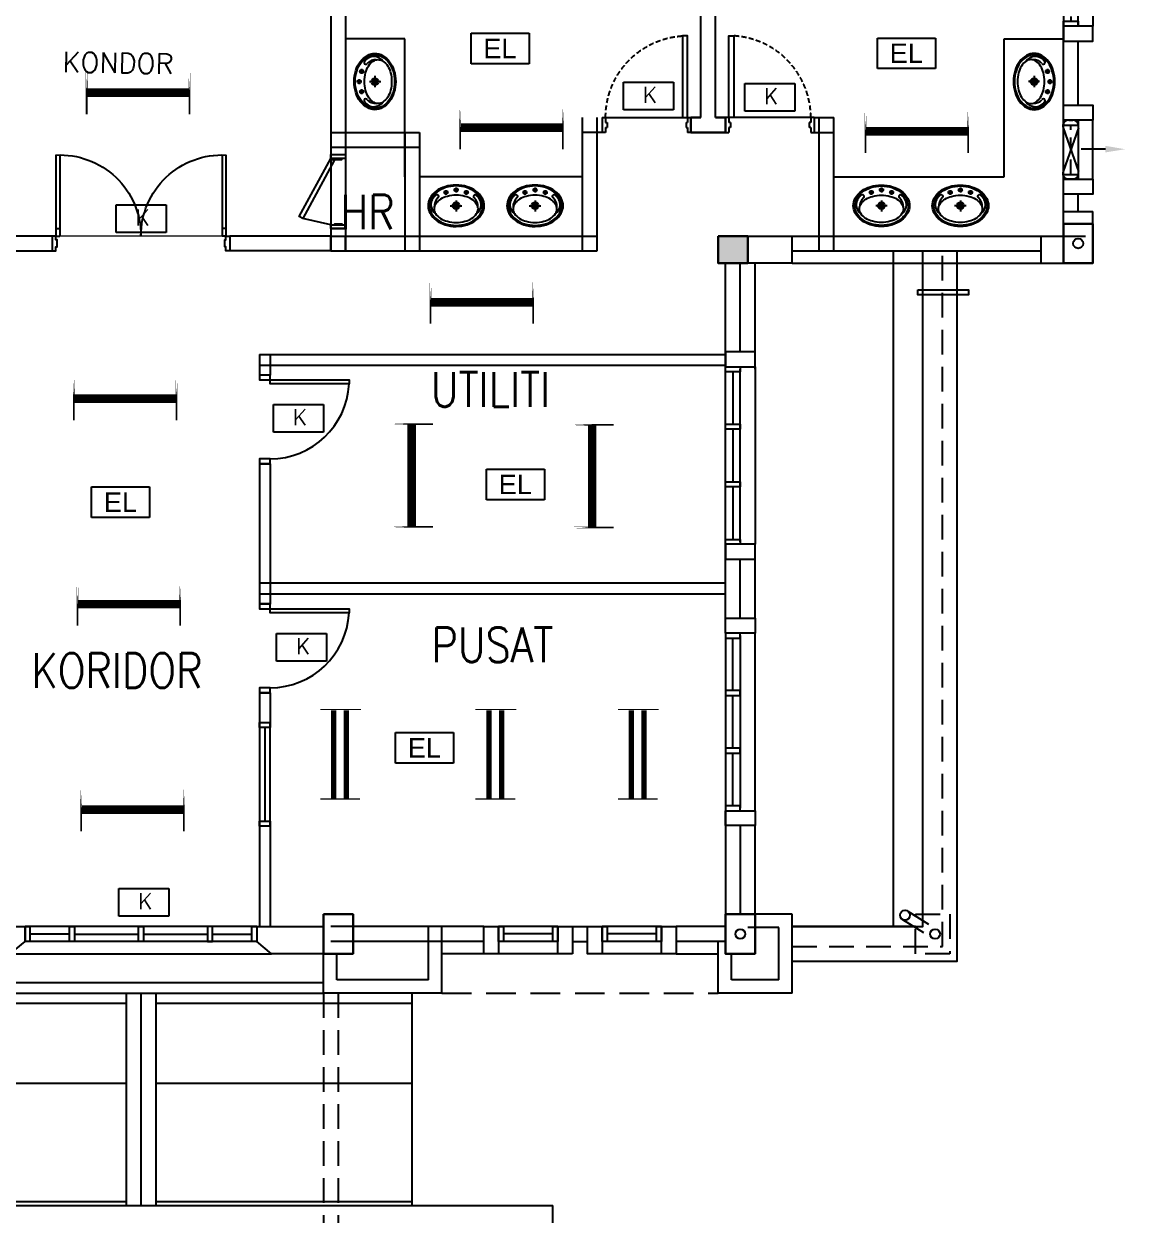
# Model space of a CAD drawing. Header units: inches. Extents: x -85907952 to 802144, y 988801 to 3125513.
# Drawn here: x 280862 to 292026, y 1028964 to 1041040 of the extents above; entities that cross this region are included whole.
import ezdxf
from ezdxf.enums import TextEntityAlignment as Align

# ---------------------------------------------------------------- set-up
doc = ezdxf.new("R2010")
doc.units = ezdxf.units.IN
doc.header["$MEASUREMENT"] = 0
doc.linetypes.add('DASHED', pattern=[0.75, 0.5, -0.25])
doc.linetypes.add('HIDDEN', pattern=[0.375, 0.25, -0.125])
for name, color, linetype, lineweight in [('BOMBA', 22, 'Continuous', 25), ('COLUMN', 8, 'Continuous', 30), ('CORRIDOR', 8, 'Continuous', 20), ('t3', 8, 'Continuous', 25)]:
    doc.layers.add(name, color=color, linetype=linetype, lineweight=lineweight)
for name, color, linetype in [('DOOR', 2, 'Continuous'), ('DOWNPIPE', 8, 'Continuous'), ('DR', 9, 'Continuous'), ('E-LIGHT', 4, 'Continuous'), ('FITTING', 8, 'Continuous'), ('LAMPU', 7, 'Continuous'), ('LIGHT', 4, 'Continuous'), ('LW', 2, 'Continuous'), ('LWALL', 8, 'Continuous'), ('MIRROR', 8, 'Continuous'), ('ORIGIN', 8, 'Continuous'), ('partition', 8, 'Continuous'), ('ROOF', 2, 'Continuous'), ('SAN', 8, 'Continuous'), ('TB', 8, 'Continuous'), ('WALL', 1, 'Continuous'), ('WIN', 9, 'Continuous')]:
    doc.layers.add(name, color=color, linetype=linetype)
doc.layers.get('E-LIGHT').off()
doc.styles.add('ARIAL', font='romans.shx', dxfattribs={"height": 2})
doc.styles.add('LAILA', font='romans.shx', dxfattribs={"width": 0.85})
doc.styles.add('SANSSERIF', font='SAS_____.pfb', dxfattribs={"width": 0.7, "height": 700})
doc.styles.add('SIMPLEX', font='simplex.shx', dxfattribs={"width": 0.8})

# ---------------------------------------------------------------- blocks, each defined once
blk = doc.blocks.new('AW30')
at = {"layer": 'WALL'}
for points in [[(-2473393, -914141), (-2473243, -914141), (-2473243, -913866), (-2473393, -913866)], [(-2472643, -914141), (-2472493, -914141), (-2472493, -913866), (-2472643, -913866)]]:
    blk.add_lwpolyline(points, close=True, dxfattribs=at)
at = {"layer": 'WIN', "color": 1}
for p, q in [((-2473243, -913866), (-2472643, -913866)), ((-2473193, -913941), (-2472693, -913941)), ((-2473218, -914016), (-2472643, -914016))]:
    blk.add_line(p, q, dxfattribs=at)
at = {"layer": 'WIN', "color": 2}
blk.add_line((-2473243, -914141), (-2472643, -914141), dxfattribs=at)
at = {"layer": 'WIN', "color": 1}
for points in [[(-2473243, -914016), (-2473193, -914016), (-2473193, -913866), (-2473243, -913866)], [(-2472693, -914016), (-2472643, -914016), (-2472643, -913866), (-2472693, -913866)]]:
    blk.add_lwpolyline(points, close=True, dxfattribs=at)
blk = doc.blocks.new('ZPO')
at = {"layer": 'ORIGIN'}
for p, q in [((-20, 20), (-20, -20)), ((-20, 20), (20, -20)), ((-20, -20), (20, 20)), ((20, -20), (20, 20))]:
    blk.add_line(p, q, dxfattribs=at)
blk = doc.blocks.new('Dp900')
at = {"layer": 'DOOR', "color": 4}
for p, q in [((35, 150), (0, 150)), ((35, 150), (35, 100)), ((900, 150), (865, 150)), ((865, 150), (865, 100)), ((0, 0), (35, 0)), ((50, 100), (35, 100)), ((50, 50), (35, 50)), ((35, 50), (35, 0)), ((50, 100), (50, 50)), ((850, 100), (850, 50)), ((865, 100), (850, 100)), ((865, 50), (850, 50)), ((865, 50), (865, 0)), ((865, 0), (900, 0))]:
    blk.add_line(p, q, dxfattribs=at)
at = {"layer": 'DOOR', "color": 1}
for p, q in [((0, 150), (0, 0)), ((0, 150), (0, 0)), ((900, 150), (900, 0)), ((900, 150), (900, 0))]:
    blk.add_line(p, q, dxfattribs=at)
at = {"layer": 'DOOR'}
blk.add_lwpolyline([(35, 150), (35, 980), (85, 980), (85, 150)], close=True, dxfattribs=at)
at = {"layer": 'DOOR', "color": 9, "linetype": 'DASHED', "ltscale": 100}
blk.add_arc((35, 150), 830, 360, 86.5464, dxfattribs=at)
blk = doc.blocks.new('W22')
at = {"layer": 'LW', "color": 2}
blk.add_line((-2456199, -908621), (-2456199, -908021), dxfattribs=at)
at = {"layer": 'WALL'}
for points in [[(-2456499, -908021), (-2456499, -907871), (-2456199, -907871), (-2456199, -908021)], [(-2456499, -908771), (-2456499, -908621), (-2456199, -908621), (-2456199, -908771)]]:
    blk.add_lwpolyline(points, close=True, dxfattribs=at)
at = {"layer": 'WIN', "linetype": 'HIDDEN', "ltscale": 600}
blk.add_line((-2456424, -908571), (-2456424, -908071), dxfattribs=at)
at = {"layer": 'WIN'}
blk.add_line((-2456499, -908571), (-2456349, -908571), dxfattribs=at)
blk.add_lwpolyline([(-2456349, -908021), (-2456349, -908621), (-2456499, -908621), (-2456499, -908021)], dxfattribs=at)
blk.add_lwpolyline([(-2456349, -908071), (-2456349, -908021), (-2456499, -908021), (-2456499, -908071)], close=True, dxfattribs=at)
blk = doc.blocks.new('dr16')
at = {"layer": 'DOOR', "color": 1}
blk.add_line((-2409712, -909071), (-2409602, -909071), dxfattribs=at)
for points in [[(-2409712, -909071), (-2409602, -909071), (-2409602, -909021), (-2409712, -909021)], [(-2410511, -909831), (-2409712, -909831), (-2409712, -909871), (-2410511, -909871)], [(-2409712, -909921), (-2409602, -909921), (-2409602, -909871), (-2409712, -909871)]]:
    blk.add_lwpolyline(points, close=True, dxfattribs=at)
at = {"layer": 'DOOR', "color": 9}
blk.add_arc((-2409712, -909871), 800, 90, 177.134, dxfattribs=at)
blk = doc.blocks.new('A$C64615766')
at = {"layer": 'CORRIDOR', "color": 2}
blk.add_line((1722, 823), (78, 823), dxfattribs=at)
at = {"layer": 'DR', "color": 3}
for p, q in [((0, 823), (0, 973)), ((1800, 823), (1800, 973))]:
    blk.add_line(p, q, dxfattribs=at)
at = {"layer": 'DR'}
for p, q in [((37, 823), (78, 823)), ((37, 1), (37, 823)), ((37, 748), (78, 748)), ((78, 0), (78, 823)), ((1762, 823), (1722, 823)), ((1722, 0), (1722, 823)), ((1762, 748), (1722, 748)), ((1762, 1), (1762, 823))]:
    blk.add_line(p, q, dxfattribs=at)
for points in [[(0, 973), (37, 973), (37, 933), (50, 933), (50, 863), (37, 863), (37, 823), (0, 823)], [(1800, 973), (1762, 973), (1762, 933), (1750, 933), (1750, 863), (1762, 863), (1762, 823), (1800, 823)]]:
    blk.add_lwpolyline(points, dxfattribs=at)
at = {"layer": 'DR', "color": 8}
for centre, start, end in [((78, 823), 267.2126, 0.0001), ((1722, 823), 179.9999, 272.7874)]:
    blk.add_arc(centre, 822, start, end, dxfattribs=at)
blk = doc.blocks.new('Ef')
at = {"layer": 'LIGHT', "color": 7}
blk.add_line((4, 348), (4, 102), dxfattribs=at)
at = {"layer": 'LIGHT'}
for p, q in [((-291, -23), (-291, 17)), ((-214, -80), (231, 74)), ((-214, 74), (231, -80)), ((309, 17), (309, -23))]:
    blk.add_line(p, q, dxfattribs=at)
for centre, start, end in [((-231, 17), 72.6318, 180), ((249, 17), 0, 107.3682), ((-231, -23), 180, 287.3682), ((249, -23), 252.6318, 0)]:
    blk.add_arc(centre, 60, start, end, dxfattribs=at)
at = {"layer": 'LIGHT', "color": 7}
blk.add_solid([(-30, 348), (37, 348), (4, 548)], dxfattribs=at)
blk = doc.blocks.new('emergency light R')
at = {"layer": 'LAMPU', "color": 6, "linetype": 'Continuous'}
for p, q in [((0, 4.9), (0, 247.7)), ((0, 247.7), (459.3, 247.7)), ((459.3, 247.7), (459.3, 4.9)), ((459.3, 4.9), (0, 4.9))]:
    blk.add_line(p, q, dxfattribs=at)
at = {"layer": 'LAMPU', "color": 6, "linetype": 'Continuous', "style": 'SANSSERIF'}
blk.add_text('EL', height=153.77, dxfattribs=at).set_placement((97, 50))

msp = doc.modelspace()

# ---------------------------------------------------------------- hatches: boundary and pattern name
at = {"layer": 'COLUMN'}
msp.add_hatch(color=256, dxfattribs=at).paths.add_polyline_path([(287899, 1038889), (288199, 1038889), (288199, 1038614), (287899, 1038614)])

# ---------------------------------------------------------------- linework, layer by layer
at = {"layer": 'BOMBA', "color": 8, "linetype": 'ByBlock', "ltscale": 10}
for p, q in [((286939, 1040449), (287446, 1040449)), ((286939, 1040169), (286939, 1040449)), ((286939, 1040449), (287446, 1040449)), ((286939, 1040169), (286939, 1040449)), ((288169, 1040436), (288676, 1040436)), ((288169, 1040156), (288169, 1040436)), ((288169, 1040436), (288676, 1040436)), ((288169, 1040156), (288169, 1040436)), ((287446, 1040169), (286939, 1040169)), ((287446, 1040169), (286939, 1040169)), ((288676, 1040156), (288169, 1040156)), ((288676, 1040156), (288169, 1040156)), ((281799, 1039204), (282306, 1039204)), ((281799, 1038924), (281799, 1039204)), ((281799, 1039204), (282306, 1039204)), ((281799, 1038924), (281799, 1039204)), ((282306, 1039204), (282306, 1038924)), ((282306, 1039204), (282306, 1038924)), ((282306, 1038924), (281799, 1038924)), ((282306, 1038924), (281799, 1038924)), ((283392, 1037181), (283899, 1037181)), ((283392, 1036901), (283392, 1037181)), ((283392, 1037181), (283899, 1037181)), ((283392, 1036901), (283392, 1037181)), ((283899, 1036901), (283392, 1036901)), ((283899, 1036901), (283392, 1036901)), ((283424, 1034860), (283931, 1034860)), ((283424, 1034579), (283424, 1034860)), ((283424, 1034860), (283931, 1034860)), ((283424, 1034579), (283424, 1034860)), ((283931, 1034579), (283424, 1034579)), ((283931, 1034579), (283424, 1034579)), ((281825, 1032277), (282332, 1032277)), ((281825, 1031996), (281825, 1032277)), ((281825, 1032277), (282332, 1032277)), ((281825, 1031996), (281825, 1032277))]:
    msp.add_line(p, q, dxfattribs=at)
at = {"layer": 'BOMBA', "color": 3, "linetype": 'ByBlock', "ltscale": 10}
for p, q in [((286939, 1040449), (287446, 1040449)), ((286939, 1040169), (286939, 1040449)), ((287446, 1040449), (287446, 1040169)), ((288169, 1040436), (288676, 1040436)), ((288169, 1040156), (288169, 1040436)), ((288676, 1040436), (288676, 1040156)), ((287446, 1040169), (286939, 1040169)), ((288676, 1040156), (288169, 1040156)), ((281799, 1039204), (282306, 1039204)), ((281799, 1038924), (281799, 1039204)), ((282306, 1039204), (282306, 1038924)), ((282306, 1038924), (281799, 1038924)), ((283392, 1037181), (283899, 1037181)), ((283392, 1036901), (283392, 1037181)), ((283899, 1037181), (283899, 1036901)), ((283899, 1036901), (283392, 1036901)), ((283424, 1034860), (283931, 1034860)), ((283424, 1034579), (283424, 1034860)), ((283931, 1034860), (283931, 1034579)), ((283931, 1034579), (283424, 1034579)), ((281825, 1032277), (282332, 1032277)), ((281825, 1031996), (281825, 1032277)), ((282332, 1032277), (282332, 1031996)), ((282332, 1031996), (281825, 1031996))]:
    msp.add_line(p, q, dxfattribs=at)
at = {"layer": 'COLUMN'}
for points in [[(291699, 1039014), (291399, 1039014), (291399, 1038614), (291699, 1038614)], [(287899, 1038889), (288199, 1038889), (288199, 1038614), (287899, 1038614)], [(283899, 1032014), (284199, 1032014), (284199, 1031614), (283899, 1031614)], [(288274, 1032014), (287974, 1032014), (287974, 1031614), (288274, 1031614)]]:
    msp.add_lwpolyline(points, close=True, dxfattribs=at)
at = {"layer": 'DOWNPIPE', "linetype": 'HIDDEN', "ltscale": 1000}
for p, q in [((289768, 1031962), (290073, 1031772)), ((289821, 1032047), (290126, 1031857))]:
    msp.add_line(p, q, dxfattribs=at)
at = {"layer": 'DOWNPIPE'}
msp.add_lwpolyline([(289925, 1038342), (290438, 1038342), (290438, 1038292), (289925, 1038292)], close=True, dxfattribs=at)
for centre in [(291549, 1038814), (289794, 1032005), (288124, 1031814), (290099, 1031814)]:
    msp.add_circle(centre, 50, dxfattribs=at)
at = {"layer": 'DR'}
msp.add_line((283974, 1039004), (283689, 1039067), dxfattribs=at)
for points in [[(283974, 1039674), (284009, 1039655), (283689, 1039067), (283654, 1039086)], [(283974, 1039714), (284124, 1039714), (284124, 1039674), (283974, 1039674)], [(283974, 1039004), (284124, 1039004), (284124, 1038964), (283974, 1038964)]]:
    msp.add_lwpolyline(points, close=True, dxfattribs=at)
for points in [[(284014, 1039674), (284014, 1039664), (284084, 1039664), (284084, 1039674)], [(284014, 1039004), (284014, 1039014), (284084, 1039014), (284084, 1039004)]]:
    msp.add_lwpolyline(points, dxfattribs=at)
at = {"layer": 'FITTING', "color": 3, "const_width": 17.4}
for points in [[(281499, 1040561), (281499, 1040124)], [(282540, 1040561), (282540, 1040124)], [(285285, 1040207), (285285, 1039769)], [(286326, 1040207), (286326, 1039769)], [(289394, 1040170), (289394, 1039732)], [(290435, 1040170), (290435, 1039732)], [(284985, 1038436), (284985, 1037999)], [(286026, 1038436), (286026, 1037999)], [(281368, 1037460), (281368, 1037022)], [(282410, 1037460), (282410, 1037022)], [(284574, 1036982), (285011, 1036982)], [(284574, 1036982), (285011, 1036982)], [(286404, 1036975), (286842, 1036975)], [(284574, 1035941), (285011, 1035941)], [(284574, 1035941), (285011, 1035941)], [(286404, 1035934), (286842, 1035934)], [(281406, 1035376), (281406, 1034939)], [(281406, 1035376), (281406, 1034939)], [(282447, 1035376), (282447, 1034939)], [(282447, 1035376), (282447, 1034939)], [(281444, 1033293), (281444, 1032855)], [(282485, 1033293), (282485, 1032855)]]:
    msp.add_lwpolyline(points, close=True, dxfattribs=at)
at = {"layer": 'FITTING', "color": 3}
for points, const_width in [([(281499, 1040342), (282540, 1040342)], 86.8), ([(285285, 1039988), (286326, 1039988)], 86.8), ([(289394, 1039951), (290435, 1039951)], 86.8), ([(284985, 1038217), (286026, 1038217)], 86.8), ([(281368, 1037241), (282410, 1037241)], 86.8), ([(284793, 1035941), (284793, 1036982)], 86.8), ([(284793, 1035941), (284793, 1036982)], 86.8), ([(286623, 1035934), (286623, 1036975)], 86.8), ([(281406, 1035157), (282447, 1035157)], 86.8), ([(281406, 1035157), (282447, 1035157)], 86.8), ([(283866, 1034089), (284151, 1034089)], 10.9), ([(283866, 1034089), (284151, 1034089)], 10.9), ([(284003, 1033183), (284003, 1034083)], 54.6), ([(284003, 1033183), (284003, 1034083)], 54.6), ([(284004, 1034089), (284280, 1034089)], 10.9), ([(284004, 1034089), (284280, 1034089)], 10.9), ([(284132, 1033183), (284132, 1034083)], 54.6), ([(284132, 1033183), (284132, 1034083)], 54.6), ([(285439, 1034089), (285724, 1034089)], 10.9), ([(285439, 1034089), (285724, 1034089)], 10.9), ([(285577, 1033183), (285577, 1034083)], 54.6), ([(285577, 1033183), (285577, 1034083)], 54.6), ([(285578, 1034089), (285853, 1034089)], 10.9), ([(285578, 1034089), (285853, 1034089)], 10.9), ([(285706, 1033183), (285706, 1034083)], 54.6), ([(285706, 1033183), (285706, 1034083)], 54.6), ([(286883, 1034089), (287168, 1034089)], 10.9), ([(286883, 1034089), (287168, 1034089)], 10.9), ([(287021, 1033183), (287021, 1034083)], 54.6), ([(287021, 1033183), (287021, 1034083)], 54.6), ([(287022, 1034089), (287297, 1034089)], 10.9), ([(287022, 1034089), (287297, 1034089)], 10.9), ([(287149, 1033183), (287149, 1034083)], 54.6), ([(287149, 1033183), (287149, 1034083)], 54.6), ([(283866, 1033183), (284141, 1033183)], 10.9), ([(283866, 1033183), (284141, 1033183)], 10.9), ([(283994, 1033183), (284270, 1033183)], 10.9), ([(283994, 1033183), (284270, 1033183)], 10.9), ([(285439, 1033183), (285715, 1033183)], 10.9), ([(285439, 1033183), (285715, 1033183)], 10.9), ([(285568, 1033183), (285843, 1033183)], 10.9), ([(285568, 1033183), (285843, 1033183)], 10.9), ([(286883, 1033183), (287158, 1033183)], 10.9), ([(286883, 1033183), (287158, 1033183)], 10.9), ([(287012, 1033183), (287287, 1033183)], 10.9), ([(287012, 1033183), (287287, 1033183)], 10.9), ([(281444, 1033074), (282485, 1033074)], 86.8)]:
    msp.add_lwpolyline(points, dxfattribs=dict(at, const_width=const_width))
at = {"layer": 'LW'}
for p, q in [((286724, 1040089), (287624, 1040089)), ((286724, 1040089), (287624, 1040089)), ((288874, 1040089), (287974, 1040089)), ((283974, 1039714), (283974, 1038964)), ((284124, 1039714), (284124, 1038964)), ((289674, 1038739), (289674, 1031889)), ((288274, 1037539), (288274, 1038614)), ((288274, 1037564), (288274, 1035764)), ((288274, 1035014), (288274, 1035614)), ((288274, 1033064), (288274, 1034864)), ((288274, 1032014), (288274, 1032914))]:
    msp.add_line(p, q, dxfattribs=at)
at = {"layer": 'LW', "linetype": 'HIDDEN', "ltscale": 1000}
for p, q in [((283899, 1031214), (283899, 1028189)), ((284049, 1031214), (284049, 1028189))]:
    msp.add_line(p, q, dxfattribs=at)
at = {"layer": 'LW', "linetype": 'HIDDEN', "ltscale": 1200}
msp.add_line((285099, 1031214), (287899, 1031214), dxfattribs=at)
at = {"layer": 'LW'}
for points in [[(288649, 1031889), (289974, 1031889), (289974, 1038739)], [(288649, 1031539), (290324, 1031539), (290324, 1038739)]]:
    msp.add_lwpolyline(points, dxfattribs=at)
at = {"layer": 'LW', "linetype": 'HIDDEN', "ltscale": 1000}
msp.add_lwpolyline([(288649, 1031689), (290174, 1031689), (290174, 1038739)], dxfattribs=at)
msp.add_lwpolyline([(289899, 1031614), (289899, 1032014), (290249, 1032014), (290249, 1031614)], close=True, dxfattribs=at)
at = {"layer": 'LWALL'}
for p, q in [((284724, 1040889), (284124, 1040889)), ((284724, 1039489), (284724, 1040889)), ((290799, 1040889), (291399, 1040889)), ((290799, 1039489), (290799, 1040889)), ((286524, 1039489), (284874, 1039489)), ((289074, 1039489), (290799, 1039489))]:
    msp.add_line(p, q, dxfattribs=at)
at = {"layer": 'MIRROR'}
for p, q in [((282049, 1031214), (282049, 1029064)), ((279299, 1030302), (281899, 1030302)), ((282199, 1030302), (284799, 1030302)), ((279299, 1029102), (281899, 1029102)), ((282199, 1029102), (284799, 1029102))]:
    msp.add_line(p, q, dxfattribs=at)
at = {"layer": 'partition'}
for p, q in [((283249, 1037689), (287974, 1037689)), ((283249, 1037689), (283249, 1037479)), ((283359, 1037689), (283359, 1037479)), ((283249, 1037579), (287974, 1037579)), ((283359, 1037479), (283249, 1037479)), ((283359, 1036579), (283249, 1036579)), ((283249, 1036579), (283249, 1035159)), ((283359, 1036579), (283359, 1035159)), ((287974, 1035369), (283249, 1035369)), ((287974, 1035259), (283249, 1035259)), ((283359, 1035159), (283249, 1035159)), ((283249, 1034259), (283249, 1033959)), ((283359, 1034259), (283249, 1034259)), ((283359, 1034259), (283359, 1033959)), ((283249, 1032909), (283249, 1031889)), ((283359, 1032909), (283359, 1031889))]:
    msp.add_line(p, q, dxfattribs=at)
at = {"layer": 'ROOF', "linetype": 'Continuous', "ltscale": 2000}
for p, q in [((279299, 1031114), (281899, 1031114)), ((281899, 1031214), (281899, 1029064)), ((282199, 1031214), (282199, 1029064)), ((282199, 1031114), (284799, 1031114)), ((284799, 1029064), (284799, 1031214))]:
    msp.add_line(p, q, dxfattribs=at)
at = {"layer": 'ROOF'}
for p in [(277824, 1029064), (286224, 1020664)]:
    msp.add_line(p, (286224, 1029064), dxfattribs=at)
at = {"layer": 'SAN'}
for p, q in [((284262, 1040557), (284312, 1040557)), ((284286, 1040583), (284286, 1040532)), ((291262, 1040557), (291212, 1040557)), ((291238, 1040583), (291238, 1040532)), ((284237, 1040454), (284287, 1040454)), ((284261, 1040480), (284261, 1040429)), ((284367, 1040454), (284479, 1040454)), ((284421, 1040514), (284421, 1040396)), ((291157, 1040454), (291045, 1040454)), ((291103, 1040514), (291103, 1040396)), ((291287, 1040454), (291237, 1040454)), ((291263, 1040480), (291263, 1040429)), ((284262, 1040351), (284312, 1040351)), ((284286, 1040377), (284286, 1040326)), ((291262, 1040351), (291212, 1040351)), ((291238, 1040377), (291238, 1040326)), ((285115, 1039331), (285166, 1039331)), ((285141, 1039355), (285141, 1039305)), ((285218, 1039356), (285269, 1039356)), ((285244, 1039380), (285244, 1039330)), ((285321, 1039331), (285372, 1039331)), ((285347, 1039355), (285347, 1039305)), ((285915, 1039331), (285966, 1039331)), ((285941, 1039355), (285941, 1039305)), ((286018, 1039356), (286069, 1039356)), ((286044, 1039380), (286044, 1039330)), ((286121, 1039331), (286172, 1039331)), ((286147, 1039355), (286147, 1039305)), ((289478, 1039331), (289426, 1039331)), ((289452, 1039355), (289452, 1039305)), ((289581, 1039356), (289529, 1039356)), ((289555, 1039380), (289555, 1039330)), ((289684, 1039331), (289632, 1039331)), ((289658, 1039355), (289658, 1039305)), ((290278, 1039331), (290226, 1039331)), ((290252, 1039355), (290252, 1039305)), ((290381, 1039356), (290329, 1039356)), ((290355, 1039380), (290355, 1039330)), ((290484, 1039331), (290432, 1039331)), ((290458, 1039355), (290458, 1039305)), ((285184, 1039196), (285302, 1039196)), ((285244, 1039250), (285244, 1039138)), ((285984, 1039196), (286102, 1039196)), ((286044, 1039250), (286044, 1039138)), ((289614, 1039196), (289497, 1039196)), ((289555, 1039250), (289555, 1039138)), ((290414, 1039196), (290297, 1039196)), ((290355, 1039250), (290355, 1039138))]:
    msp.add_line(p, q, dxfattribs=at)
for points in [[(284421, 1040739, -0.128734), (284498, 1040719, -0.10631), (284569, 1040656, -0.084902), (284614, 1040567, -0.074193), (284631, 1040454, -0.074193), (284614, 1040342, -0.084902), (284569, 1040253, -0.10631), (284498, 1040190, -0.128734), (284421, 1040169, -0.128734), (284344, 1040190, -0.10631), (284272, 1040253, -0.084902), (284227, 1040342, -0.074193), (284211, 1040454, -0.074193), (284227, 1040567, -0.084902), (284272, 1040656, -0.10631), (284344, 1040719, -0.128734)], [(284421, 1040725, -0.128734), (284494, 1040706, -0.10631), (284562, 1040646, -0.084902), (284604, 1040561, -0.074193), (284620, 1040454, -0.074193), (284604, 1040348, -0.084902), (284562, 1040263, -0.10631), (284494, 1040203, -0.128734), (284421, 1040184, -0.128734), (284348, 1040203, -0.10631), (284280, 1040263, -0.084902), (284237, 1040348, -0.074193), (284221, 1040454, -0.074193), (284237, 1040561, -0.084902), (284280, 1040646, -0.10631), (284348, 1040706, -0.128734)], [(284452, 1040677, -0.148706), (284501, 1040662, -0.107099), (284550, 1040612, -0.07588), (284579, 1040543, -0.062731), (284590, 1040454, -0.062731), (284579, 1040366, -0.07588), (284550, 1040297, -0.107099), (284501, 1040247, -0.148706), (284452, 1040232, -0.148706), (284404, 1040247, -0.107099), (284355, 1040297, -0.07588), (284326, 1040366, -0.062731), (284315, 1040454, -0.062731), (284326, 1040543, -0.07588), (284355, 1040612, -0.107099), (284404, 1040662, -0.148706)], [(291103, 1040739, 0.128734), (291026, 1040719, 0.10631), (290954, 1040656, 0.084902), (290910, 1040567, 0.074193), (290893, 1040454, 0.074193), (290910, 1040342, 0.084902), (290954, 1040253, 0.10631), (291026, 1040190, 0.128734), (291103, 1040169, 0.128734), (291180, 1040190, 0.10631), (291251, 1040253, 0.084902), (291296, 1040342, 0.074193), (291313, 1040454, 0.074193), (291296, 1040567, 0.084902), (291251, 1040656, 0.10631), (291180, 1040719, 0.128734)], [(291103, 1040725, 0.128734), (291030, 1040706, 0.10631), (290962, 1040646, 0.084902), (290919, 1040561, 0.074193), (290903, 1040454, 0.074193), (290919, 1040348, 0.084902), (290962, 1040263, 0.10631), (291030, 1040203, 0.128734), (291103, 1040184, 0.128734), (291176, 1040203, 0.10631), (291244, 1040263, 0.084902), (291286, 1040348, 0.074193), (291302, 1040454, 0.074193), (291286, 1040561, 0.084902), (291244, 1040646, 0.10631), (291176, 1040706, 0.128734)], [(291071, 1040677, 0.148706), (291022, 1040662, 0.107099), (290974, 1040612, 0.07588), (290945, 1040543, 0.062731), (290934, 1040454, 0.062731), (290945, 1040366, 0.07588), (290974, 1040297, 0.107099), (291022, 1040247, 0.148706), (291071, 1040232, 0.148706), (291120, 1040247, 0.107099), (291168, 1040297, 0.07588), (291197, 1040366, 0.062731), (291209, 1040454, 0.062731), (291197, 1040543, 0.07588), (291168, 1040612, 0.107099), (291120, 1040662, 0.148706)], [(284959, 1039196, 0.128734), (284979, 1039119, 0.10631), (285042, 1039048, 0.084902), (285131, 1039003, 0.074193), (285244, 1038986, 0.074193), (285356, 1039003, 0.084902), (285445, 1039048, 0.10631), (285508, 1039119, 0.128734), (285529, 1039196, 0.128734), (285508, 1039273, 0.10631), (285445, 1039345, 0.084902), (285356, 1039389, 0.074193), (285244, 1039406, 0.074193), (285131, 1039389, 0.084902), (285042, 1039345, 0.10631), (284979, 1039273, 0.128734)], [(284973, 1039196, 0.128734), (284992, 1039123, 0.10631), (285052, 1039055, 0.084902), (285137, 1039013, 0.074193), (285244, 1038997, 0.074193), (285350, 1039013, 0.084902), (285435, 1039055, 0.10631), (285495, 1039123, 0.128734), (285514, 1039196, 0.128734), (285495, 1039269, 0.10631), (285435, 1039337, 0.084902), (285350, 1039380, 0.074193), (285244, 1039396, 0.074193), (285137, 1039380, 0.084902), (285052, 1039337, 0.10631), (284992, 1039269, 0.128734)], [(285759, 1039196, 0.128734), (285779, 1039119, 0.10631), (285842, 1039048, 0.084902), (285931, 1039003, 0.074193), (286044, 1038986, 0.074193), (286156, 1039003, 0.084902), (286245, 1039048, 0.10631), (286308, 1039119, 0.128734), (286329, 1039196, 0.128734), (286308, 1039273, 0.10631), (286245, 1039345, 0.084902), (286156, 1039389, 0.074193), (286044, 1039406, 0.074193), (285931, 1039389, 0.084902), (285842, 1039345, 0.10631), (285779, 1039273, 0.128734)], [(285773, 1039196, 0.128734), (285792, 1039123, 0.10631), (285852, 1039055, 0.084902), (285937, 1039013, 0.074193), (286044, 1038997, 0.074193), (286150, 1039013, 0.084902), (286235, 1039055, 0.10631), (286295, 1039123, 0.128734), (286314, 1039196, 0.128734), (286295, 1039269, 0.10631), (286235, 1039337, 0.084902), (286150, 1039380, 0.074193), (286044, 1039396, 0.074193), (285937, 1039380, 0.084902), (285852, 1039337, 0.10631), (285792, 1039269, 0.128734)], [(289840, 1039196, -0.128734), (289820, 1039119, -0.10631), (289757, 1039048, -0.084902), (289668, 1039003, -0.074193), (289555, 1038986, -0.074193), (289442, 1039003, -0.084902), (289353, 1039048, -0.10631), (289290, 1039119, -0.128734), (289270, 1039196, -0.128734), (289290, 1039273, -0.10631), (289353, 1039345, -0.084902), (289442, 1039389, -0.074193), (289555, 1039406, -0.074193), (289668, 1039389, -0.084902), (289757, 1039345, -0.10631), (289820, 1039273, -0.128734)], [(289826, 1039196, -0.128734), (289807, 1039123, -0.10631), (289746, 1039055, -0.084902), (289662, 1039013, -0.074193), (289555, 1038997, -0.074193), (289448, 1039013, -0.084902), (289364, 1039055, -0.10631), (289303, 1039123, -0.128734), (289284, 1039196, -0.128734), (289303, 1039269, -0.10631), (289364, 1039337, -0.084902), (289448, 1039380, -0.074193), (289555, 1039396, -0.074193), (289662, 1039380, -0.084902), (289746, 1039337, -0.10631), (289807, 1039269, -0.128734)], [(290640, 1039196, -0.128734), (290620, 1039119, -0.10631), (290557, 1039048, -0.084902), (290468, 1039003, -0.074193), (290355, 1038986, -0.074193), (290242, 1039003, -0.084902), (290153, 1039048, -0.10631), (290090, 1039119, -0.128734), (290070, 1039196, -0.128734), (290090, 1039273, -0.10631), (290153, 1039345, -0.084902), (290242, 1039389, -0.074193), (290355, 1039406, -0.074193), (290468, 1039389, -0.084902), (290557, 1039345, -0.10631), (290620, 1039273, -0.128734)], [(290626, 1039196, -0.128734), (290607, 1039123, -0.10631), (290546, 1039055, -0.084902), (290462, 1039013, -0.074193), (290355, 1038997, -0.074193), (290248, 1039013, -0.084902), (290164, 1039055, -0.10631), (290103, 1039123, -0.128734), (290084, 1039196, -0.128734), (290103, 1039269, -0.10631), (290164, 1039337, -0.084902), (290248, 1039380, -0.074193), (290355, 1039396, -0.074193), (290462, 1039380, -0.084902), (290546, 1039337, -0.10631), (290607, 1039269, -0.128734)], [(285021, 1039164, 0.148706), (285036, 1039116, 0.107099), (285086, 1039067, 0.07588), (285155, 1039038, 0.062731), (285244, 1039027, 0.062731), (285333, 1039038, 0.07588), (285401, 1039067, 0.107099), (285451, 1039116, 0.148706), (285466, 1039164, 0.148706), (285451, 1039213, 0.107099), (285401, 1039262, 0.07588), (285333, 1039291, 0.062731), (285244, 1039302, 0.062731), (285155, 1039291, 0.07588), (285086, 1039262, 0.107099), (285036, 1039213, 0.148706)], [(285821, 1039164, 0.148706), (285836, 1039116, 0.107099), (285886, 1039067, 0.07588), (285955, 1039038, 0.062731), (286044, 1039027, 0.062731), (286133, 1039038, 0.07588), (286201, 1039067, 0.107099), (286251, 1039116, 0.148706), (286266, 1039164, 0.148706), (286251, 1039213, 0.107099), (286201, 1039262, 0.07588), (286133, 1039291, 0.062731), (286044, 1039302, 0.062731), (285955, 1039291, 0.07588), (285886, 1039262, 0.107099), (285836, 1039213, 0.148706)], [(289777, 1039164, -0.148706), (289763, 1039116, -0.107099), (289712, 1039067, -0.07588), (289644, 1039038, -0.062731), (289555, 1039027, -0.062731), (289466, 1039038, -0.07588), (289398, 1039067, -0.107099), (289347, 1039116, -0.148706), (289332, 1039164, -0.148706), (289347, 1039213, -0.107099), (289398, 1039262, -0.07588), (289466, 1039291, -0.062731), (289555, 1039302, -0.062731), (289644, 1039291, -0.07588), (289712, 1039262, -0.107099), (289763, 1039213, -0.148706)], [(290577, 1039164, -0.148706), (290563, 1039116, -0.107099), (290512, 1039067, -0.07588), (290444, 1039038, -0.062731), (290355, 1039027, -0.062731), (290266, 1039038, -0.07588), (290198, 1039067, -0.107099), (290147, 1039116, -0.148706), (290132, 1039164, -0.148706), (290147, 1039213, -0.107099), (290198, 1039262, -0.07588), (290266, 1039291, -0.062731), (290355, 1039302, -0.062731), (290444, 1039291, -0.07588), (290512, 1039262, -0.107099), (290563, 1039213, -0.148706)]]:
    msp.add_lwpolyline(points, format="xyb", close=True, dxfattribs=at)
for centre, radius in [((284286, 1040557), 17.5), ((291238, 1040557), 17.5), ((284261, 1040454), 17.5), ((284421, 1040454), 35), ((284421, 1040454), 22.5), ((291103, 1040454), 35), ((291103, 1040454), 22.5), ((291263, 1040454), 17.5), ((284286, 1040351), 17.5), ((291238, 1040351), 17.5), ((285141, 1039331), 17.5), ((285244, 1039356), 17.5), ((285347, 1039331), 17.5), ((285941, 1039331), 17.5), ((286044, 1039356), 17.5), ((286147, 1039331), 17.5), ((289452, 1039331), 17.5), ((289555, 1039356), 17.5), ((289658, 1039331), 17.5), ((290252, 1039331), 17.5), ((290355, 1039356), 17.5), ((290458, 1039331), 17.5), ((285244, 1039196), 35), ((285244, 1039196), 22.5), ((286044, 1039196), 35), ((286044, 1039196), 22.5), ((289555, 1039196), 35), ((289555, 1039196), 22.5), ((290355, 1039196), 35), ((290355, 1039196), 22.5)]:
    msp.add_circle(centre, radius, dxfattribs=at)
for centre, radius, start, end in [((284327, 1040647), 17.5, 134.137, 328.3974), ((284410, 1040594), 115, 34.0878, 145.6157), ((284427, 1040561), 115, 86.3908, 137.7916), ((291113, 1040594), 115, 34.3843, 145.9122), ((291097, 1040561), 115, 42.2084, 93.6092), ((291196, 1040647), 17.5, 211.6026, 45.863), ((284327, 1040262), 17.5, 31.6026, 225.863), ((291196, 1040262), 17.5, 314.137, 148.3974), ((284410, 1040315), 115, 214.3843, 325.9122), ((284427, 1040348), 115, 222.2084, 273.6092), ((291113, 1040315), 115, 214.0878, 325.6157), ((291097, 1040348), 115, 266.3908, 317.7916), ((285104, 1039207), 115, 124.3843, 235.9122), ((285137, 1039190), 115, 132.2084, 183.6092), ((285051, 1039290), 17.5, 301.6026, 135.863), ((285436, 1039290), 17.5, 44.137, 238.3974), ((285350, 1039190), 115, 356.3908, 47.7916), ((285383, 1039207), 115, 304.0878, 55.6157), ((285904, 1039207), 115, 124.3843, 235.9122), ((285937, 1039190), 115, 132.2084, 183.6092), ((285851, 1039290), 17.5, 301.6026, 135.863), ((286236, 1039290), 17.5, 44.137, 238.3974), ((286150, 1039190), 115, 356.3908, 47.7916), ((286183, 1039207), 115, 304.0878, 55.6157), ((289415, 1039207), 115, 124.3843, 235.9122), ((289449, 1039190), 115, 132.2084, 183.6092), ((289363, 1039290), 17.5, 301.6026, 135.863), ((289747, 1039290), 17.5, 44.137, 238.3974), ((289661, 1039190), 115, 356.3908, 47.7916), ((289695, 1039207), 115, 304.0878, 55.6157), ((290215, 1039207), 115, 124.3843, 235.9122), ((290249, 1039190), 115, 132.2084, 183.6092), ((290163, 1039290), 17.5, 301.6026, 135.863), ((290547, 1039290), 17.5, 44.137, 238.3974), ((290461, 1039190), 115, 356.3908, 47.7916), ((290495, 1039207), 115, 304.0878, 55.6157)]:
    msp.add_arc(centre, radius, start, end, dxfattribs=at)
at = {"layer": 'WALL'}
for p, q in [((283974, 1043889), (283974, 1039714)), ((284124, 1043889), (284124, 1039714)), ((287724, 1040089), (287724, 1043889)), ((287874, 1040089), (287874, 1043889)), ((291399, 1040064), (291399, 1041014)), ((291549, 1040214), (291549, 1040864)), ((286524, 1038739), (286524, 1040089)), ((286674, 1038739), (286674, 1040089)), ((286724, 1040089), (286724, 1039939)), ((286724, 1040089), (286724, 1039939)), ((287624, 1040089), (287724, 1040089)), ((287624, 1039939), (287624, 1040089)), ((287624, 1039939), (287624, 1040089)), ((287724, 1040089), (287624, 1040089)), ((287874, 1040089), (287974, 1040089)), ((287974, 1040089), (287874, 1040089)), ((287974, 1039939), (287974, 1040089)), ((287974, 1039939), (287974, 1040089)), ((288874, 1040089), (288874, 1039939)), ((288874, 1040089), (289074, 1040089)), ((288924, 1038739), (288924, 1040089)), ((289074, 1038739), (289074, 1040089)), ((283974, 1039939), (284874, 1039939)), ((284724, 1039939), (284724, 1038739)), ((284874, 1039939), (284874, 1038739)), ((286724, 1039939), (286524, 1039939)), ((287624, 1039939), (287974, 1039939)), ((287974, 1039939), (287624, 1039939)), ((288874, 1039939), (289074, 1039939)), ((283974, 1039789), (284874, 1039789)), ((283974, 1039714), (284124, 1039714)), ((283974, 1039714), (284124, 1039714)), ((291399, 1038889), (291399, 1039464)), ((291549, 1039139), (291549, 1039314)), ((291399, 1039139), (291699, 1039139)), ((291699, 1039014), (291699, 1039139)), ((283974, 1038964), (284124, 1038964)), ((283974, 1038964), (284124, 1038964)), ((283974, 1038964), (283974, 1038739)), ((284124, 1038964), (284124, 1038739)), ((281149, 1038889), (280124, 1038889)), ((283974, 1038889), (282949, 1038889)), ((283974, 1038889), (286674, 1038889)), ((283974, 1038739), (283974, 1038889)), ((284124, 1038739), (284124, 1038889)), ((288199, 1038889), (291624, 1038889)), ((288649, 1038614), (288649, 1038889)), ((288649, 1038614), (288649, 1038889)), ((291174, 1038614), (291174, 1038889)), ((280124, 1038739), (281149, 1038739)), ((283974, 1038739), (282949, 1038739)), ((283974, 1038739), (286674, 1038739)), ((288199, 1038764), (288199, 1038614)), ((288649, 1038739), (291174, 1038739)), ((289974, 1032014), (289974, 1038739)), ((287974, 1037564), (287974, 1038614)), ((288124, 1037714), (288124, 1038614)), ((288649, 1038614), (288124, 1038614)), ((288649, 1038614), (288124, 1038614)), ((291224, 1038614), (291624, 1038614)), ((291224, 1038614), (291699, 1038614)), ((287974, 1034864), (287974, 1035764)), ((288124, 1035014), (288124, 1035614)), ((287974, 1033064), (287974, 1032014)), ((288124, 1032914), (288124, 1032014)), ((288649, 1032014), (288124, 1032014)), ((288649, 1031214), (288649, 1032014)), ((280199, 1031889), (280874, 1031889)), ((280874, 1031889), (280874, 1031739)), ((283224, 1031889), (283899, 1031889)), ((283224, 1031889), (283224, 1031739)), ((285524, 1031889), (283974, 1031889)), ((284964, 1031349), (284964, 1031889)), ((285099, 1031214), (285099, 1031889)), ((286274, 1031889), (286724, 1031889)), ((287974, 1031889), (287474, 1031889)), ((288514, 1031879), (288199, 1031879)), ((288514, 1031349), (288514, 1031879)), ((289899, 1031889), (288649, 1031889)), ((280724, 1031614), (280874, 1031739)), ((283374, 1031614), (283224, 1031739)), ((285524, 1031739), (283974, 1031739)), ((286424, 1031739), (286574, 1031739)), ((287974, 1031739), (287474, 1031739)), ((287899, 1031214), (287899, 1031739)), ((283899, 1031614), (283374, 1031614)), ((283899, 1031214), (283899, 1031614)), ((284034, 1031349), (284034, 1031619)), ((288034, 1031349), (288034, 1031619)), ((284964, 1031349), (284034, 1031349)), ((288514, 1031349), (288034, 1031349)), ((285099, 1031214), (283899, 1031214)), ((288649, 1031214), (287899, 1031214))]:
    msp.add_line(p, q, dxfattribs=at)
for points in [[(287974, 1037714), (287974, 1037564), (288274, 1037564), (288274, 1037714)], [(287974, 1035764), (287974, 1035614), (288274, 1035614), (288274, 1035764)], [(287974, 1034864), (287974, 1035014), (288274, 1035014), (288274, 1034864)], [(287974, 1032914), (287974, 1033064), (288274, 1033064), (288274, 1032914)]]:
    msp.add_lwpolyline(points, close=True, dxfattribs=at)
at = {"layer": 'WIN'}
for p, q in [((288199, 1038614), (288199, 1038889)), ((288649, 1038614), (291399, 1038614)), ((287974, 1035764), (287974, 1037564)), ((288049, 1037514), (288049, 1036981)), ((288124, 1035789), (288124, 1037539)), ((288049, 1036931), (288049, 1036398)), ((288049, 1036348), (288049, 1035814)), ((287974, 1034864), (287974, 1033064)), ((288049, 1034281), (288049, 1034814)), ((288124, 1034839), (288124, 1033089)), ((288049, 1033698), (288049, 1034231)), ((283249, 1033959), (283249, 1032909)), ((283304, 1033909), (283304, 1032959)), ((283359, 1032909), (283359, 1033959)), ((288049, 1033114), (288049, 1033648)), ((283224, 1031889), (280874, 1031889)), ((283224, 1031739), (280874, 1031739)), ((281324, 1031814), (280924, 1031814)), ((281374, 1031814), (282024, 1031814)), ((282074, 1031814), (282724, 1031814)), ((282774, 1031814), (283174, 1031814)), ((280724, 1031614), (283374, 1031614)), ((285524, 1031614), (285099, 1031614)), ((287474, 1031614), (287899, 1031614)), ((280199, 1031324), (283899, 1031324)), ((280199, 1031214), (283899, 1031214))]:
    msp.add_line(p, q, dxfattribs=at)
for points in [[(288124, 1037564), (288124, 1037514), (287974, 1037514), (287974, 1037564)], [(288124, 1036981), (288124, 1036931), (287974, 1036931), (287974, 1036981)], [(288124, 1036398), (288124, 1036348), (287974, 1036348), (287974, 1036398)], [(288124, 1035814), (288124, 1035764), (287974, 1035764), (287974, 1035814)], [(288124, 1034814), (288124, 1034864), (287974, 1034864), (287974, 1034814)], [(288124, 1034231), (288124, 1034281), (287974, 1034281), (287974, 1034231)], [(283359, 1033909), (283249, 1033909), (283249, 1033959), (283359, 1033959)], [(288124, 1033648), (288124, 1033698), (287974, 1033698), (287974, 1033648)], [(288124, 1033064), (288124, 1033114), (287974, 1033114), (287974, 1033064)], [(283359, 1032909), (283249, 1032909), (283249, 1032959), (283359, 1032959)], [(280924, 1031739), (280874, 1031739), (280874, 1031889), (280924, 1031889)], [(281374, 1031739), (281324, 1031739), (281324, 1031889), (281374, 1031889)], [(282074, 1031739), (282024, 1031739), (282024, 1031889), (282074, 1031889)], [(282724, 1031739), (282774, 1031739), (282774, 1031889), (282724, 1031889)], [(283224, 1031739), (283174, 1031739), (283174, 1031889), (283224, 1031889)]]:
    msp.add_lwpolyline(points, close=True, dxfattribs=at)

# ---------------------------------------------------------------- block references
at = {"layer": 'DOOR', "xscale": -1}
msp.add_blockref('Dp900', (287624, 1039939), dxfattribs=at)
at = {"layer": 'DOOR'}
msp.add_blockref('Dp900', (287974, 1039939), dxfattribs=at)
at = {"layer": 'DOOR', "ltscale": 2000, "xscale": -1, "rotation": 180}
msp.add_blockref('A$C64615766', (281149, 1039712), dxfattribs=at)
at = {"layer": 'DOOR', "rotation": 180}
for p in [(-2126353, 127559), (-2126353, 125239)]:
    msp.add_blockref('dr16', p, dxfattribs=at)
at = {"layer": 'E-LIGHT', "rotation": 270}
msp.add_blockref('Ef', (291477, 1039773), dxfattribs=at)
at = {"layer": 'LAMPU', "color": 8, "xscale": 1.27951153594687, "yscale": 1.27951153594687, "zscale": 1.27951153594687}
for p in [(285395, 1040627), (289515, 1040579), (285551, 1036209), (281549, 1036029), (284630, 1033539)]:
    msp.add_blockref('emergency light R', p, dxfattribs=at)
at = {"layer": 'SAN', "extrusion": (0, 0, -1), "zscale": -1, "rotation": 270}
msp.add_blockref('ZPO', (-284421, 1040454), dxfattribs=at)
at = {"layer": 'SAN', "rotation": 270}
msp.add_blockref('ZPO', (291103, 1040454), dxfattribs=at)
at = {"layer": 'SAN'}
for p in [(285244, 1039196), (286044, 1039196)]:
    msp.add_blockref('ZPO', p, dxfattribs=at)
at = {"layer": 'SAN', "extrusion": (0, 0, -1), "zscale": -1}
for p in [(-289555, 1039196), (-290355, 1039196)]:
    msp.add_blockref('ZPO', p, dxfattribs=at)
at = {"layer": 'WIN', "xscale": -1, "rotation": 180}
msp.add_blockref('W22', (2747898, 132994), dxfattribs=at)
at = {"layer": 'WIN'}
msp.add_blockref('W22', (2747898, 1948085), dxfattribs=at)
at = {"layer": 'WIN', "xscale": -1}
for p in [(-2186969, 1945756), (-2185919, 1945756)]:
    msp.add_blockref('AW30', p, dxfattribs=at)

# ---------------------------------------------------------------- texts
at = {"layer": 'BOMBA', "color": 3, "linetype": 'ByBlock', "ltscale": 10, "style": 'SIMPLEX'}
for p in [(287135, 1040240), (288364, 1040227), (281994, 1038995), (283588, 1036972), (283620, 1034650), (282021, 1032067)]:
    msp.add_text('K', height=162, dxfattribs=at).set_placement(p)
at = {"layer": 'BOMBA', "color": 8, "linetype": 'ByBlock', "ltscale": 10, "style": 'SIMPLEX'}
for p in [(281994, 1038995), (281994, 1038995), (282021, 1032067), (282021, 1032067)]:
    msp.add_text('K', height=162, dxfattribs=at).set_placement(p)
at = {"layer": 't3', "style": 'LAILA', "width": 0.85}
msp.add_text(' HR', height=350, dxfattribs=at).set_placement((283868, 1038958))
for s, p in [('UTILITI', (284987, 1037508)), ('PUSAT', (284994, 1034920)), ('KORIDOR', (280939, 1034660))]:
    msp.add_text(s, height=350, dxfattribs=at).set_placement(p, align=Align.TOP_LEFT)
at = {"layer": 'TB', "linetype": 'HIDDEN', "style": 'ARIAL'}
msp.add_text('KONDOR', height=204, rotation=358.969, dxfattribs=at).set_placement((281251, 1040551))

doc.saveas('drawing.dxf')
